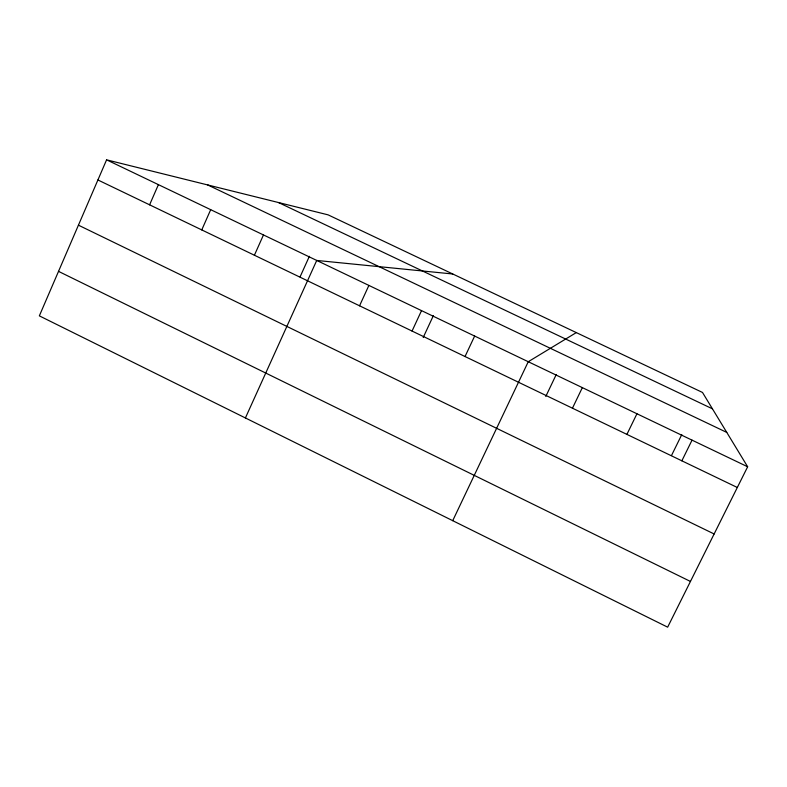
<?xml version="1.0" encoding="UTF-8"?>
<svg xmlns="http://www.w3.org/2000/svg" width="787" height="787" viewBox="0 0 787 787"><rect width="100%" height="100%" fill="white"/><g stroke="black" fill="none" stroke-linecap="round" stroke-linejoin="round"><path stroke-width="1.18" d="M106.589 159.83L39.35 315.862L667.651 627.17L747.65 466.77L702.496 392.457L328.11 214.861L106.589 159.83L747.65 466.77M149.599 204.827L158.403 184.64M201.757 229.912L210.7 209.676M254.398 255.234L263.468 234.949M300.054 276.935L309.37 256.316M245.406 417.956L316.728 260.448L452.751 273.984M359.551 305.809L368.887 285.425M412.054 331.052L421.527 310.629M423.209 337.495L433.352 315.676M465.028 356.541L474.65 336.059M452.722 520.679L528.254 361.725L576.3 332.596M545.775 396.461L556.261 374.514M572.454 408.197L582.341 387.627M626.905 434.385L636.939 413.765M671.478 455.565L681.778 434.611M681.857 460.818L692.039 440.149M278.48 202.525L712.432 408.817M207.738 184.955L726.775 432.417M97.913 179.967L737.321 487.487M78.434 225.171L714.134 533.97M58.523 271.367L690.455 581.455"/></g></svg>
